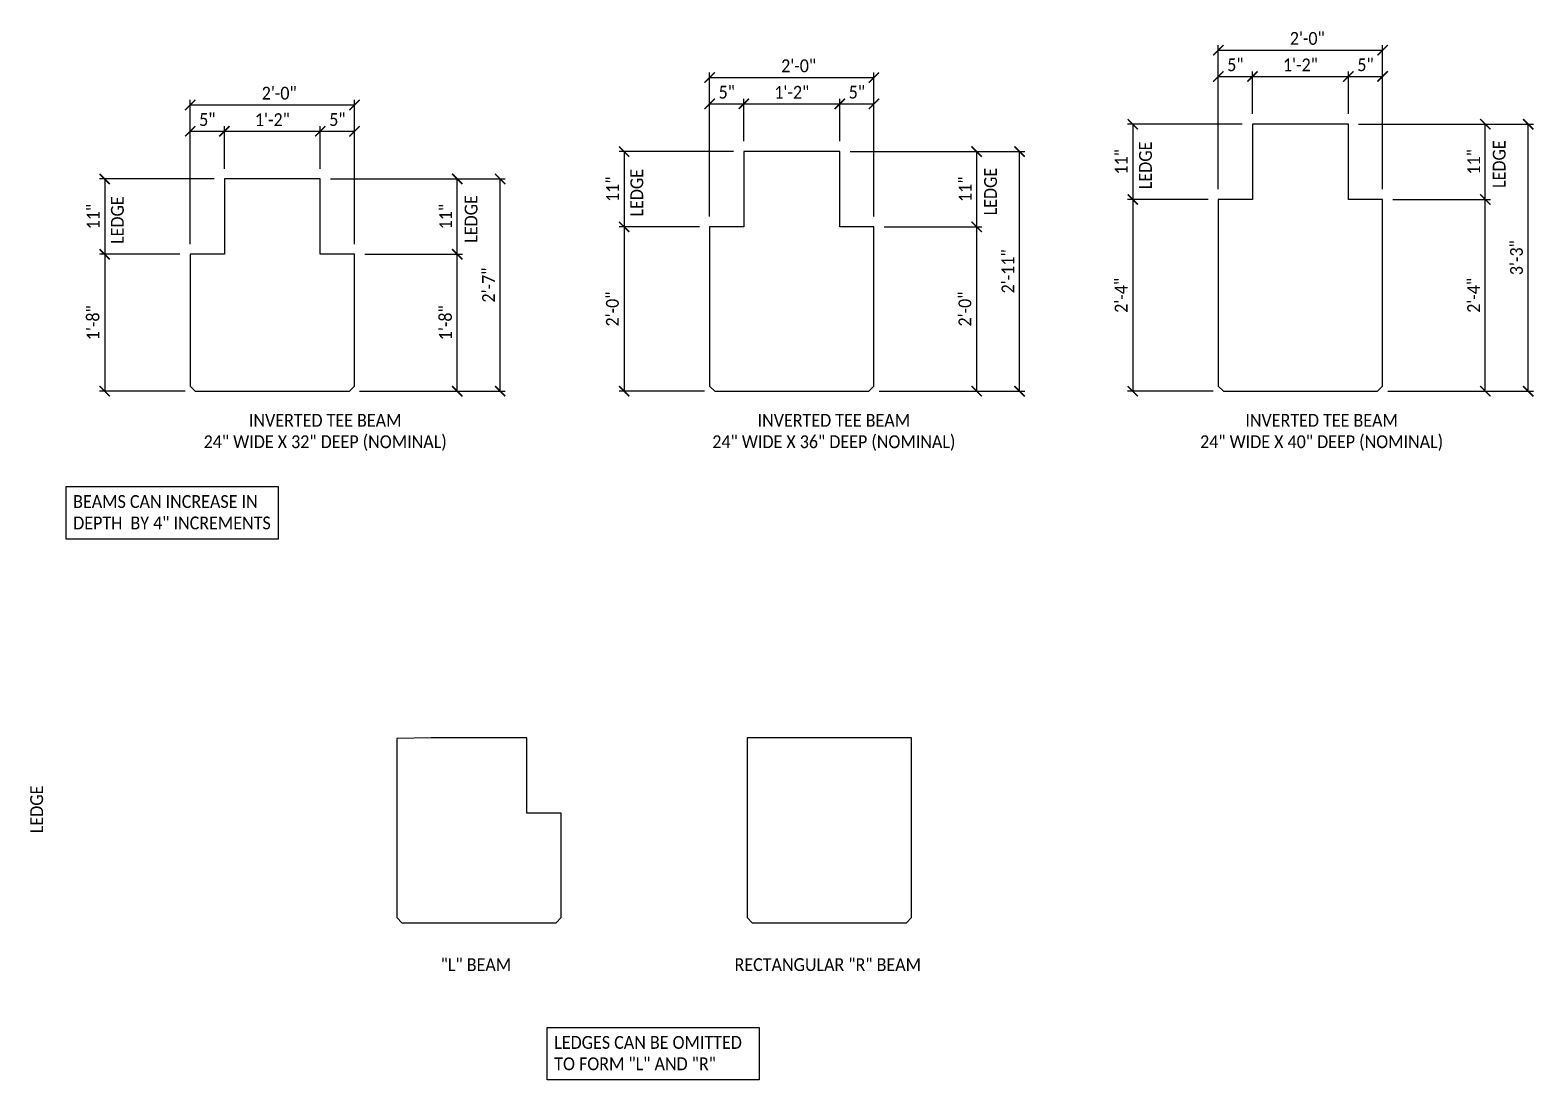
# Model space of a CAD drawing. Header units: inches. Extents: x -3086 to -2603, y 2997 to 3341.
# Drawn here: x -2822.5 to -2602.9, y 3188.1 to 3341.4 of the extents above; entities that cross this region are included whole.
import ezdxf

# ---------------------------------------------------------------- set-up
doc = ezdxf.new("R2010")
doc.units = ezdxf.units.IN
doc.header["$LTSCALE"] = 0.5
doc.header["$MEASUREMENT"] = 0
doc.layers.add('PC Beams', color=1, linetype='Continuous')
doc.layers.add('PC PLK - DIMENSION', color=220, linetype='Continuous')
doc.layers.get('0').freeze()
doc.styles.add('CMC-NARROW', font='calibril.ttf', dxfattribs={"width": 0.9})
doc.dimstyles.new('CMC-NARROW', dxfattribs={"dimscale": 96, "dimtxt": 0.078125, "dimasz": 0.0625, "dimexe": 0.03125, "dimexo": 0.0625, "dimgap": 0.03125, "dimtad": 1, "dimdec": 4, "dimzin": 3, "dimdsep": 46, "dimlunit": 4, "dimtxsty": 'CMC-NARROW', "dimblk": 'ARCHTICK', "dimcen": 0, "dimclrd": 256, "dimclre": 256, "dimclrt": 256, "dimazin": 1, "dimtfac": 0.75, "dimtdec": 4, "dimtofl": 0, "dimtmove": 1, "dimatfit": 0, "dimfxl": 1, "dimtfillclr": 256, "dimfrac": 1, "dimtzin": 0, "dimlwd": -1, "dimlwe": -1, "dimarcsym": 0})

# ---------------------------------------------------------------- blocks, each defined once
blk = doc.blocks.new('_ArchTick')
at = {"color": 0, "linetype": 'ByBlock', "const_width": 0.15}
blk.add_lwpolyline([(-0.5, -0.5), (0.5, 0.5)], dxfattribs=at)
blk = doc.blocks.new('*D343')
at = {"layer": 'Defpoints', "color": 0, "transparency": 16777216}
for p in [(-2775.16, 3330.5), (-2799.16, 3308.69), (-2775.16, 3308.69)]:
    blk.add_point(p, dxfattribs=at)
at = {"layer": 'PC PLK - DIMENSION', "transparency": 16777216}
for p, q in [((-2799.16, 3310.19), (-2799.16, 3331.25)), ((-2799.16, 3330.5), (-2775.16, 3330.5)), ((-2775.16, 3310.19), (-2775.16, 3331.25))]:
    blk.add_line(p, q, dxfattribs=at)
at = {"layer": 'PC PLK - DIMENSION', "transparency": 16777216, "xscale": 1.5, "yscale": 1.5, "zscale": 1.5, "rotation": 180}
blk.add_blockref('_ArchTick', (-2799.16, 3330.5), dxfattribs=at)
at = {"layer": 'PC PLK - DIMENSION', "transparency": 16777216, "xscale": 1.5, "yscale": 1.5, "zscale": 1.5}
blk.add_blockref('_ArchTick', (-2775.16, 3330.5), dxfattribs=at)
at = {"layer": 'PC PLK - DIMENSION', "transparency": 16777216, "insert": (-2786.16, 3332.21), "char_height": 1.875, "attachment_point": 5, "style": 'CMC-NARROW'}
blk.add_mtext('2\'-0"', dxfattribs=at)
blk = doc.blocks.new('*D344')
at = {"layer": 'Defpoints', "color": 0, "transparency": 16777216}
for p in [(-2794.16, 3326.66), (-2794.16, 3319.69), (-2799.16, 3308.69)]:
    blk.add_point(p, dxfattribs=at)
at = {"layer": 'PC PLK - DIMENSION', "transparency": 16777216}
for p, q in [((-2799.16, 3310.19), (-2799.16, 3327.41)), ((-2799.16, 3326.66), (-2794.16, 3326.66)), ((-2794.16, 3321.19), (-2794.16, 3327.41))]:
    blk.add_line(p, q, dxfattribs=at)
at = {"layer": 'PC PLK - DIMENSION', "transparency": 16777216, "xscale": 1.5, "yscale": 1.5, "zscale": 1.5, "rotation": 180}
blk.add_blockref('_ArchTick', (-2799.16, 3326.66), dxfattribs=at)
at = {"layer": 'PC PLK - DIMENSION', "transparency": 16777216, "xscale": 1.5, "yscale": 1.5, "zscale": 1.5}
blk.add_blockref('_ArchTick', (-2794.16, 3326.66), dxfattribs=at)
at = {"layer": 'PC PLK - DIMENSION', "transparency": 16777216, "insert": (-2796.66, 3328.36), "char_height": 1.875, "attachment_point": 5, "style": 'CMC-NARROW'}
blk.add_mtext('5"', dxfattribs=at)
blk = doc.blocks.new('*D345')
at = {"layer": 'Defpoints', "color": 0, "transparency": 16777216}
for p in [(-2780.16, 3326.66), (-2794.16, 3319.69), (-2780.16, 3319.69)]:
    blk.add_point(p, dxfattribs=at)
at = {"layer": 'PC PLK - DIMENSION', "transparency": 16777216}
for p, q in [((-2794.16, 3321.19), (-2794.16, 3327.41)), ((-2794.16, 3326.66), (-2780.16, 3326.66)), ((-2780.16, 3321.19), (-2780.16, 3327.41))]:
    blk.add_line(p, q, dxfattribs=at)
at = {"layer": 'PC PLK - DIMENSION', "transparency": 16777216, "xscale": 1.5, "yscale": 1.5, "zscale": 1.5, "rotation": 180}
blk.add_blockref('_ArchTick', (-2794.16, 3326.66), dxfattribs=at)
at = {"layer": 'PC PLK - DIMENSION', "transparency": 16777216, "xscale": 1.5, "yscale": 1.5, "zscale": 1.5}
blk.add_blockref('_ArchTick', (-2780.16, 3326.66), dxfattribs=at)
at = {"layer": 'PC PLK - DIMENSION', "transparency": 16777216, "insert": (-2787.16, 3328.35), "char_height": 1.875, "attachment_point": 5, "style": 'CMC-NARROW'}
blk.add_mtext('1\'-2"', dxfattribs=at)
blk = doc.blocks.new('*D346')
at = {"layer": 'Defpoints', "color": 0, "transparency": 16777216}
for p in [(-2775.16, 3326.66), (-2780.16, 3319.69), (-2775.16, 3308.69)]:
    blk.add_point(p, dxfattribs=at)
at = {"layer": 'PC PLK - DIMENSION', "transparency": 16777216}
for p, q in [((-2780.16, 3321.19), (-2780.16, 3327.41)), ((-2780.16, 3326.66), (-2775.16, 3326.66)), ((-2775.16, 3310.19), (-2775.16, 3327.41))]:
    blk.add_line(p, q, dxfattribs=at)
at = {"layer": 'PC PLK - DIMENSION', "transparency": 16777216, "xscale": 1.5, "yscale": 1.5, "zscale": 1.5, "rotation": 180}
blk.add_blockref('_ArchTick', (-2780.16, 3326.66), dxfattribs=at)
at = {"layer": 'PC PLK - DIMENSION', "transparency": 16777216, "xscale": 1.5, "yscale": 1.5, "zscale": 1.5}
blk.add_blockref('_ArchTick', (-2775.16, 3326.66), dxfattribs=at)
at = {"layer": 'PC PLK - DIMENSION', "transparency": 16777216, "insert": (-2777.66, 3328.36), "char_height": 1.875, "attachment_point": 5, "style": 'CMC-NARROW'}
blk.add_mtext('5"', dxfattribs=at)
blk = doc.blocks.new('*D347')
at = {"layer": 'Defpoints', "color": 0, "transparency": 16777216}
for p in [(-2780.16, 3319.69), (-2753.89, 3319.69), (-2775.91, 3288.69)]:
    blk.add_point(p, dxfattribs=at)
at = {"layer": 'PC PLK - DIMENSION', "transparency": 16777216}
for p, q in [((-2778.66, 3319.69), (-2753.14, 3319.69)), ((-2753.89, 3288.69), (-2753.89, 3319.69)), ((-2774.41, 3288.69), (-2753.14, 3288.69))]:
    blk.add_line(p, q, dxfattribs=at)
at = {"layer": 'PC PLK - DIMENSION', "transparency": 16777216, "xscale": 1.5, "yscale": 1.5, "zscale": 1.5}
for p, rotation in [((-2753.89, 3319.69), 90), ((-2753.89, 3288.69), 270)]:
    blk.add_blockref('_ArchTick', p, dxfattribs=dict(at, rotation=rotation))
at = {"layer": 'PC PLK - DIMENSION', "transparency": 16777216, "insert": (-2755.59, 3304.19), "char_height": 1.875, "attachment_point": 5, "rotation": 90, "style": 'CMC-NARROW'}
blk.add_mtext('2\'-7"', dxfattribs=at)
blk = doc.blocks.new('*D348')
at = {"layer": 'Defpoints', "color": 0, "transparency": 16777216}
for p in [(-2775.16, 3308.69), (-2760.16, 3308.69), (-2775.91, 3288.69)]:
    blk.add_point(p, dxfattribs=at)
at = {"layer": 'PC PLK - DIMENSION', "transparency": 16777216}
for p, q in [((-2773.66, 3308.69), (-2759.41, 3308.69)), ((-2760.16, 3288.69), (-2760.16, 3308.69)), ((-2774.41, 3288.69), (-2759.41, 3288.69))]:
    blk.add_line(p, q, dxfattribs=at)
at = {"layer": 'PC PLK - DIMENSION', "transparency": 16777216, "xscale": 1.5, "yscale": 1.5, "zscale": 1.5}
for p, rotation in [((-2760.16, 3308.69), 90), ((-2760.16, 3288.69), 270)]:
    blk.add_blockref('_ArchTick', p, dxfattribs=dict(at, rotation=rotation))
at = {"layer": 'PC PLK - DIMENSION', "transparency": 16777216, "insert": (-2761.87, 3298.69), "char_height": 1.875, "attachment_point": 5, "rotation": 90, "style": 'CMC-NARROW'}
blk.add_mtext('1\'-8"', dxfattribs=at)
blk = doc.blocks.new('*D349')
at = {"layer": 'Defpoints', "color": 0, "transparency": 16777216}
for p in [(-2780.16, 3319.69), (-2760.16, 3319.69), (-2775.16, 3308.69)]:
    blk.add_point(p, dxfattribs=at)
at = {"layer": 'PC PLK - DIMENSION', "transparency": 16777216}
for p, q in [((-2778.66, 3319.69), (-2759.41, 3319.69)), ((-2760.16, 3308.69), (-2760.16, 3319.69)), ((-2773.66, 3308.69), (-2759.41, 3308.69))]:
    blk.add_line(p, q, dxfattribs=at)
at = {"layer": 'PC PLK - DIMENSION', "transparency": 16777216, "xscale": 1.5, "yscale": 1.5, "zscale": 1.5}
for p, rotation in [((-2760.16, 3319.69), 90), ((-2760.16, 3308.69), 270)]:
    blk.add_blockref('_ArchTick', p, dxfattribs=dict(at, rotation=rotation))
at = {"layer": 'PC PLK - DIMENSION', "transparency": 16777216, "insert": (-2761.85, 3314.19), "char_height": 1.875, "attachment_point": 5, "rotation": 90, "style": 'CMC-NARROW'}
blk.add_mtext('11"', dxfattribs=at)
blk = doc.blocks.new('*D350')
at = {"layer": 'Defpoints', "color": 0, "transparency": 16777216}
for p in [(-2794.16, 3319.69), (-2811.65, 3308.69), (-2799.16, 3308.69)]:
    blk.add_point(p, dxfattribs=at)
at = {"layer": 'PC PLK - DIMENSION', "transparency": 16777216}
for p, q in [((-2795.66, 3319.69), (-2812.4, 3319.69)), ((-2811.65, 3319.69), (-2811.65, 3308.69)), ((-2800.66, 3308.69), (-2812.4, 3308.69))]:
    blk.add_line(p, q, dxfattribs=at)
at = {"layer": 'PC PLK - DIMENSION', "transparency": 16777216, "xscale": 1.5, "yscale": 1.5, "zscale": 1.5}
for p, rotation in [((-2811.65, 3319.69), 90), ((-2811.65, 3308.69), 270)]:
    blk.add_blockref('_ArchTick', p, dxfattribs=dict(at, rotation=rotation))
at = {"layer": 'PC PLK - DIMENSION', "transparency": 16777216, "insert": (-2813.33, 3314.19), "char_height": 1.875, "attachment_point": 5, "rotation": 90, "style": 'CMC-NARROW'}
blk.add_mtext('11"', dxfattribs=at)
blk = doc.blocks.new('*D351')
at = {"layer": 'Defpoints', "color": 0, "transparency": 16777216}
for p in [(-2799.16, 3308.69), (-2811.65, 3288.69), (-2798.41, 3288.69)]:
    blk.add_point(p, dxfattribs=at)
at = {"layer": 'PC PLK - DIMENSION', "transparency": 16777216}
for p, q in [((-2800.66, 3308.69), (-2812.4, 3308.69)), ((-2811.65, 3308.69), (-2811.65, 3288.69)), ((-2799.91, 3288.69), (-2812.4, 3288.69))]:
    blk.add_line(p, q, dxfattribs=at)
at = {"layer": 'PC PLK - DIMENSION', "transparency": 16777216, "xscale": 1.5, "yscale": 1.5, "zscale": 1.5}
for p, rotation in [((-2811.65, 3308.69), 90), ((-2811.65, 3288.69), 270)]:
    blk.add_blockref('_ArchTick', p, dxfattribs=dict(at, rotation=rotation))
at = {"layer": 'PC PLK - DIMENSION', "transparency": 16777216, "insert": (-2813.35, 3298.69), "char_height": 1.875, "attachment_point": 5, "rotation": 90, "style": 'CMC-NARROW'}
blk.add_mtext('1\'-8"', dxfattribs=at)
blk = doc.blocks.new('*D352')
at = {"layer": 'Defpoints', "color": 0, "transparency": 16777216}
for p in [(-2699.29, 3334.5), (-2723.29, 3312.69), (-2699.29, 3312.69)]:
    blk.add_point(p, dxfattribs=at)
at = {"layer": 'PC PLK - DIMENSION', "transparency": 16777216}
for p, q in [((-2723.29, 3314.19), (-2723.29, 3335.25)), ((-2723.29, 3334.5), (-2699.29, 3334.5)), ((-2699.29, 3314.19), (-2699.29, 3335.25))]:
    blk.add_line(p, q, dxfattribs=at)
at = {"layer": 'PC PLK - DIMENSION', "transparency": 16777216, "xscale": 1.5, "yscale": 1.5, "zscale": 1.5, "rotation": 180}
blk.add_blockref('_ArchTick', (-2723.29, 3334.5), dxfattribs=at)
at = {"layer": 'PC PLK - DIMENSION', "transparency": 16777216, "xscale": 1.5, "yscale": 1.5, "zscale": 1.5}
blk.add_blockref('_ArchTick', (-2699.29, 3334.5), dxfattribs=at)
at = {"layer": 'PC PLK - DIMENSION', "transparency": 16777216, "insert": (-2710.29, 3336.21), "char_height": 1.875, "attachment_point": 5, "style": 'CMC-NARROW'}
blk.add_mtext('2\'-0"', dxfattribs=at)
blk = doc.blocks.new('*D353')
at = {"layer": 'Defpoints', "color": 0, "transparency": 16777216}
for p in [(-2718.29, 3330.66), (-2718.29, 3323.69), (-2723.29, 3312.69)]:
    blk.add_point(p, dxfattribs=at)
at = {"layer": 'PC PLK - DIMENSION', "transparency": 16777216}
for p, q in [((-2723.29, 3314.19), (-2723.29, 3331.41)), ((-2723.29, 3330.66), (-2718.29, 3330.66)), ((-2718.29, 3325.19), (-2718.29, 3331.41))]:
    blk.add_line(p, q, dxfattribs=at)
at = {"layer": 'PC PLK - DIMENSION', "transparency": 16777216, "xscale": 1.5, "yscale": 1.5, "zscale": 1.5, "rotation": 180}
blk.add_blockref('_ArchTick', (-2723.29, 3330.66), dxfattribs=at)
at = {"layer": 'PC PLK - DIMENSION', "transparency": 16777216, "xscale": 1.5, "yscale": 1.5, "zscale": 1.5}
blk.add_blockref('_ArchTick', (-2718.29, 3330.66), dxfattribs=at)
at = {"layer": 'PC PLK - DIMENSION', "transparency": 16777216, "insert": (-2720.79, 3332.36), "char_height": 1.875, "attachment_point": 5, "style": 'CMC-NARROW'}
blk.add_mtext('5"', dxfattribs=at)
blk = doc.blocks.new('*D354')
at = {"layer": 'Defpoints', "color": 0, "transparency": 16777216}
for p in [(-2704.29, 3330.66), (-2718.29, 3323.69), (-2704.29, 3323.69)]:
    blk.add_point(p, dxfattribs=at)
at = {"layer": 'PC PLK - DIMENSION', "transparency": 16777216}
for p, q in [((-2718.29, 3325.19), (-2718.29, 3331.41)), ((-2718.29, 3330.66), (-2704.29, 3330.66)), ((-2704.29, 3325.19), (-2704.29, 3331.41))]:
    blk.add_line(p, q, dxfattribs=at)
at = {"layer": 'PC PLK - DIMENSION', "transparency": 16777216, "xscale": 1.5, "yscale": 1.5, "zscale": 1.5, "rotation": 180}
blk.add_blockref('_ArchTick', (-2718.29, 3330.66), dxfattribs=at)
at = {"layer": 'PC PLK - DIMENSION', "transparency": 16777216, "xscale": 1.5, "yscale": 1.5, "zscale": 1.5}
blk.add_blockref('_ArchTick', (-2704.29, 3330.66), dxfattribs=at)
at = {"layer": 'PC PLK - DIMENSION', "transparency": 16777216, "insert": (-2711.29, 3332.35), "char_height": 1.875, "attachment_point": 5, "style": 'CMC-NARROW'}
blk.add_mtext('1\'-2"', dxfattribs=at)
blk = doc.blocks.new('*D355')
at = {"layer": 'Defpoints', "color": 0, "transparency": 16777216}
for p in [(-2699.29, 3330.66), (-2704.29, 3323.69), (-2699.29, 3312.69)]:
    blk.add_point(p, dxfattribs=at)
at = {"layer": 'PC PLK - DIMENSION', "transparency": 16777216}
for p, q in [((-2704.29, 3325.19), (-2704.29, 3331.41)), ((-2704.29, 3330.66), (-2699.29, 3330.66)), ((-2699.29, 3314.19), (-2699.29, 3331.41))]:
    blk.add_line(p, q, dxfattribs=at)
at = {"layer": 'PC PLK - DIMENSION', "transparency": 16777216, "xscale": 1.5, "yscale": 1.5, "zscale": 1.5, "rotation": 180}
blk.add_blockref('_ArchTick', (-2704.29, 3330.66), dxfattribs=at)
at = {"layer": 'PC PLK - DIMENSION', "transparency": 16777216, "xscale": 1.5, "yscale": 1.5, "zscale": 1.5}
blk.add_blockref('_ArchTick', (-2699.29, 3330.66), dxfattribs=at)
at = {"layer": 'PC PLK - DIMENSION', "transparency": 16777216, "insert": (-2701.79, 3332.36), "char_height": 1.875, "attachment_point": 5, "style": 'CMC-NARROW'}
blk.add_mtext('5"', dxfattribs=at)
blk = doc.blocks.new('*D356')
at = {"layer": 'Defpoints', "color": 0, "transparency": 16777216}
for p in [(-2704.29, 3323.69), (-2678.02, 3323.69), (-2700.04, 3288.69)]:
    blk.add_point(p, dxfattribs=at)
at = {"layer": 'PC PLK - DIMENSION', "transparency": 16777216}
for p, q in [((-2702.79, 3323.69), (-2677.27, 3323.69)), ((-2678.02, 3288.69), (-2678.02, 3323.69)), ((-2698.54, 3288.69), (-2677.27, 3288.69))]:
    blk.add_line(p, q, dxfattribs=at)
at = {"layer": 'PC PLK - DIMENSION', "transparency": 16777216, "xscale": 1.5, "yscale": 1.5, "zscale": 1.5}
for p, rotation in [((-2678.02, 3323.69), 90), ((-2678.02, 3288.69), 270)]:
    blk.add_blockref('_ArchTick', p, dxfattribs=dict(at, rotation=rotation))
at = {"layer": 'PC PLK - DIMENSION', "transparency": 16777216, "insert": (-2679.72, 3306.19), "char_height": 1.875, "attachment_point": 5, "rotation": 90, "style": 'CMC-NARROW'}
blk.add_mtext('2\'-11"', dxfattribs=at)
blk = doc.blocks.new('*D357')
at = {"layer": 'Defpoints', "color": 0, "transparency": 16777216}
for p in [(-2699.29, 3312.69), (-2684.29, 3312.69), (-2700.04, 3288.69)]:
    blk.add_point(p, dxfattribs=at)
at = {"layer": 'PC PLK - DIMENSION', "transparency": 16777216}
for p, q in [((-2697.79, 3312.69), (-2683.54, 3312.69)), ((-2684.29, 3288.69), (-2684.29, 3312.69)), ((-2698.54, 3288.69), (-2683.54, 3288.69))]:
    blk.add_line(p, q, dxfattribs=at)
at = {"layer": 'PC PLK - DIMENSION', "transparency": 16777216, "xscale": 1.5, "yscale": 1.5, "zscale": 1.5}
for p, rotation in [((-2684.29, 3312.69), 90), ((-2684.29, 3288.69), 270)]:
    blk.add_blockref('_ArchTick', p, dxfattribs=dict(at, rotation=rotation))
at = {"layer": 'PC PLK - DIMENSION', "transparency": 16777216, "insert": (-2686, 3300.69), "char_height": 1.875, "attachment_point": 5, "rotation": 90, "style": 'CMC-NARROW'}
blk.add_mtext('2\'-0"', dxfattribs=at)
blk = doc.blocks.new('*D358')
at = {"layer": 'Defpoints', "color": 0, "transparency": 16777216}
for p in [(-2704.29, 3323.69), (-2684.29, 3323.69), (-2699.29, 3312.69)]:
    blk.add_point(p, dxfattribs=at)
at = {"layer": 'PC PLK - DIMENSION', "transparency": 16777216}
for p, q in [((-2702.79, 3323.69), (-2683.54, 3323.69)), ((-2684.29, 3312.69), (-2684.29, 3323.69)), ((-2697.79, 3312.69), (-2683.54, 3312.69))]:
    blk.add_line(p, q, dxfattribs=at)
at = {"layer": 'PC PLK - DIMENSION', "transparency": 16777216, "xscale": 1.5, "yscale": 1.5, "zscale": 1.5}
for p, rotation in [((-2684.29, 3323.69), 90), ((-2684.29, 3312.69), 270)]:
    blk.add_blockref('_ArchTick', p, dxfattribs=dict(at, rotation=rotation))
at = {"layer": 'PC PLK - DIMENSION', "transparency": 16777216, "insert": (-2685.98, 3318.19), "char_height": 1.875, "attachment_point": 5, "rotation": 90, "style": 'CMC-NARROW'}
blk.add_mtext('11"', dxfattribs=at)
blk = doc.blocks.new('*D359')
at = {"layer": 'Defpoints', "color": 0, "transparency": 16777216}
for p in [(-2718.29, 3323.69), (-2735.78, 3312.69), (-2723.29, 3312.69)]:
    blk.add_point(p, dxfattribs=at)
at = {"layer": 'PC PLK - DIMENSION', "transparency": 16777216}
for p, q in [((-2719.79, 3323.69), (-2736.53, 3323.69)), ((-2735.78, 3323.69), (-2735.78, 3312.69)), ((-2724.79, 3312.69), (-2736.53, 3312.69))]:
    blk.add_line(p, q, dxfattribs=at)
at = {"layer": 'PC PLK - DIMENSION', "transparency": 16777216, "xscale": 1.5, "yscale": 1.5, "zscale": 1.5}
for p, rotation in [((-2735.78, 3323.69), 90), ((-2735.78, 3312.69), 270)]:
    blk.add_blockref('_ArchTick', p, dxfattribs=dict(at, rotation=rotation))
at = {"layer": 'PC PLK - DIMENSION', "transparency": 16777216, "insert": (-2737.47, 3318.19), "char_height": 1.875, "attachment_point": 5, "rotation": 90, "style": 'CMC-NARROW'}
blk.add_mtext('11"', dxfattribs=at)
blk = doc.blocks.new('*D360')
at = {"layer": 'Defpoints', "color": 0, "transparency": 16777216}
for p in [(-2723.29, 3312.69), (-2735.78, 3288.69), (-2722.54, 3288.69)]:
    blk.add_point(p, dxfattribs=at)
at = {"layer": 'PC PLK - DIMENSION', "transparency": 16777216}
for p, q in [((-2724.79, 3312.69), (-2736.53, 3312.69)), ((-2735.78, 3312.69), (-2735.78, 3288.69)), ((-2724.04, 3288.69), (-2736.53, 3288.69))]:
    blk.add_line(p, q, dxfattribs=at)
at = {"layer": 'PC PLK - DIMENSION', "transparency": 16777216, "xscale": 1.5, "yscale": 1.5, "zscale": 1.5}
for p, rotation in [((-2735.78, 3312.69), 90), ((-2735.78, 3288.69), 270)]:
    blk.add_blockref('_ArchTick', p, dxfattribs=dict(at, rotation=rotation))
at = {"layer": 'PC PLK - DIMENSION', "transparency": 16777216, "insert": (-2737.49, 3300.69), "char_height": 1.875, "attachment_point": 5, "rotation": 90, "style": 'CMC-NARROW'}
blk.add_mtext('2\'-0"', dxfattribs=at)
blk = doc.blocks.new('*D361')
at = {"layer": 'Defpoints', "color": 0, "transparency": 16777216}
for p in [(-2625, 3338.5), (-2649, 3316.69), (-2625, 3316.69)]:
    blk.add_point(p, dxfattribs=at)
at = {"layer": 'PC PLK - DIMENSION', "transparency": 16777216}
for p, q in [((-2649, 3318.19), (-2649, 3339.25)), ((-2625, 3318.19), (-2625, 3339.25)), ((-2649, 3338.5), (-2625, 3338.5))]:
    blk.add_line(p, q, dxfattribs=at)
at = {"layer": 'PC PLK - DIMENSION', "transparency": 16777216, "xscale": 1.5, "yscale": 1.5, "zscale": 1.5, "rotation": 180}
blk.add_blockref('_ArchTick', (-2649, 3338.5), dxfattribs=at)
at = {"layer": 'PC PLK - DIMENSION', "transparency": 16777216, "xscale": 1.5, "yscale": 1.5, "zscale": 1.5}
blk.add_blockref('_ArchTick', (-2625, 3338.5), dxfattribs=at)
at = {"layer": 'PC PLK - DIMENSION', "transparency": 16777216, "insert": (-2636, 3340.21), "char_height": 1.875, "attachment_point": 5, "style": 'CMC-NARROW'}
blk.add_mtext('2\'-0"', dxfattribs=at)
blk = doc.blocks.new('*D362')
at = {"layer": 'Defpoints', "color": 0, "transparency": 16777216}
for p in [(-2644, 3334.66), (-2644, 3327.69), (-2649, 3316.69)]:
    blk.add_point(p, dxfattribs=at)
at = {"layer": 'PC PLK - DIMENSION', "transparency": 16777216}
for p, q in [((-2649, 3318.19), (-2649, 3335.41)), ((-2649, 3334.66), (-2644, 3334.66)), ((-2644, 3329.19), (-2644, 3335.41))]:
    blk.add_line(p, q, dxfattribs=at)
at = {"layer": 'PC PLK - DIMENSION', "transparency": 16777216, "xscale": 1.5, "yscale": 1.5, "zscale": 1.5, "rotation": 180}
blk.add_blockref('_ArchTick', (-2649, 3334.66), dxfattribs=at)
at = {"layer": 'PC PLK - DIMENSION', "transparency": 16777216, "xscale": 1.5, "yscale": 1.5, "zscale": 1.5}
blk.add_blockref('_ArchTick', (-2644, 3334.66), dxfattribs=at)
at = {"layer": 'PC PLK - DIMENSION', "transparency": 16777216, "insert": (-2646.5, 3336.36), "char_height": 1.875, "attachment_point": 5, "style": 'CMC-NARROW'}
blk.add_mtext('5"', dxfattribs=at)
blk = doc.blocks.new('*D363')
at = {"layer": 'Defpoints', "color": 0, "transparency": 16777216}
for p in [(-2630, 3334.66), (-2644, 3327.69), (-2630, 3327.69)]:
    blk.add_point(p, dxfattribs=at)
at = {"layer": 'PC PLK - DIMENSION', "transparency": 16777216}
for p, q in [((-2644, 3329.19), (-2644, 3335.41)), ((-2644, 3334.66), (-2630, 3334.66)), ((-2630, 3329.19), (-2630, 3335.41))]:
    blk.add_line(p, q, dxfattribs=at)
at = {"layer": 'PC PLK - DIMENSION', "transparency": 16777216, "xscale": 1.5, "yscale": 1.5, "zscale": 1.5, "rotation": 180}
blk.add_blockref('_ArchTick', (-2644, 3334.66), dxfattribs=at)
at = {"layer": 'PC PLK - DIMENSION', "transparency": 16777216, "xscale": 1.5, "yscale": 1.5, "zscale": 1.5}
blk.add_blockref('_ArchTick', (-2630, 3334.66), dxfattribs=at)
at = {"layer": 'PC PLK - DIMENSION', "transparency": 16777216, "insert": (-2637, 3336.35), "char_height": 1.875, "attachment_point": 5, "style": 'CMC-NARROW'}
blk.add_mtext('1\'-2"', dxfattribs=at)
blk = doc.blocks.new('*D364')
at = {"layer": 'Defpoints', "color": 0, "transparency": 16777216}
for p in [(-2625, 3334.66), (-2630, 3327.69), (-2625, 3316.69)]:
    blk.add_point(p, dxfattribs=at)
at = {"layer": 'PC PLK - DIMENSION', "transparency": 16777216}
for p, q in [((-2630, 3329.19), (-2630, 3335.41)), ((-2630, 3334.66), (-2625, 3334.66)), ((-2625, 3318.19), (-2625, 3335.41))]:
    blk.add_line(p, q, dxfattribs=at)
at = {"layer": 'PC PLK - DIMENSION', "transparency": 16777216, "xscale": 1.5, "yscale": 1.5, "zscale": 1.5, "rotation": 180}
blk.add_blockref('_ArchTick', (-2630, 3334.66), dxfattribs=at)
at = {"layer": 'PC PLK - DIMENSION', "transparency": 16777216, "xscale": 1.5, "yscale": 1.5, "zscale": 1.5}
blk.add_blockref('_ArchTick', (-2625, 3334.66), dxfattribs=at)
at = {"layer": 'PC PLK - DIMENSION', "transparency": 16777216, "insert": (-2627.5, 3336.36), "char_height": 1.875, "attachment_point": 5, "style": 'CMC-NARROW'}
blk.add_mtext('5"', dxfattribs=at)
blk = doc.blocks.new('*D365')
at = {"layer": 'Defpoints', "color": 0, "transparency": 16777216}
for p in [(-2630, 3327.69), (-2603.73, 3327.69), (-2625.75, 3288.69)]:
    blk.add_point(p, dxfattribs=at)
at = {"layer": 'PC PLK - DIMENSION', "transparency": 16777216}
for p, q in [((-2628.5, 3327.69), (-2602.98, 3327.69)), ((-2603.73, 3288.69), (-2603.73, 3327.69)), ((-2624.25, 3288.69), (-2602.98, 3288.69))]:
    blk.add_line(p, q, dxfattribs=at)
at = {"layer": 'PC PLK - DIMENSION', "transparency": 16777216, "xscale": 1.5, "yscale": 1.5, "zscale": 1.5}
for p, rotation in [((-2603.73, 3327.69), 90), ((-2603.73, 3288.69), 270)]:
    blk.add_blockref('_ArchTick', p, dxfattribs=dict(at, rotation=rotation))
at = {"layer": 'PC PLK - DIMENSION', "transparency": 16777216, "insert": (-2605.44, 3308.19), "char_height": 1.875, "attachment_point": 5, "rotation": 90, "style": 'CMC-NARROW'}
blk.add_mtext('3\'-3"', dxfattribs=at)
blk = doc.blocks.new('*D366')
at = {"layer": 'Defpoints', "color": 0, "transparency": 16777216}
for p in [(-2625, 3316.69), (-2610, 3316.69), (-2625.75, 3288.69)]:
    blk.add_point(p, dxfattribs=at)
at = {"layer": 'PC PLK - DIMENSION', "transparency": 16777216}
for p, q in [((-2623.5, 3316.69), (-2609.25, 3316.69)), ((-2610, 3288.69), (-2610, 3316.69)), ((-2624.25, 3288.69), (-2609.25, 3288.69))]:
    blk.add_line(p, q, dxfattribs=at)
at = {"layer": 'PC PLK - DIMENSION', "transparency": 16777216, "xscale": 1.5, "yscale": 1.5, "zscale": 1.5}
for p, rotation in [((-2610, 3316.69), 90), ((-2610, 3288.69), 270)]:
    blk.add_blockref('_ArchTick', p, dxfattribs=dict(at, rotation=rotation))
at = {"layer": 'PC PLK - DIMENSION', "transparency": 16777216, "insert": (-2611.7, 3302.69), "char_height": 1.875, "attachment_point": 5, "rotation": 90, "style": 'CMC-NARROW'}
blk.add_mtext('2\'-4"', dxfattribs=at)
blk = doc.blocks.new('*D367')
at = {"layer": 'Defpoints', "color": 0, "transparency": 16777216}
for p in [(-2630, 3327.69), (-2610, 3327.69), (-2625, 3316.69)]:
    blk.add_point(p, dxfattribs=at)
at = {"layer": 'PC PLK - DIMENSION', "transparency": 16777216}
for p, q in [((-2628.5, 3327.69), (-2609.25, 3327.69)), ((-2610, 3316.69), (-2610, 3327.69)), ((-2623.5, 3316.69), (-2609.25, 3316.69))]:
    blk.add_line(p, q, dxfattribs=at)
at = {"layer": 'PC PLK - DIMENSION', "transparency": 16777216, "xscale": 1.5, "yscale": 1.5, "zscale": 1.5}
for p, rotation in [((-2610, 3327.69), 90), ((-2610, 3316.69), 270)]:
    blk.add_blockref('_ArchTick', p, dxfattribs=dict(at, rotation=rotation))
at = {"layer": 'PC PLK - DIMENSION', "transparency": 16777216, "insert": (-2611.69, 3322.19), "char_height": 1.875, "attachment_point": 5, "rotation": 90, "style": 'CMC-NARROW'}
blk.add_mtext('11"', dxfattribs=at)
blk = doc.blocks.new('*D368')
at = {"layer": 'Defpoints', "color": 0, "transparency": 16777216}
for p in [(-2644, 3327.69), (-2661.49, 3316.69), (-2649, 3316.69)]:
    blk.add_point(p, dxfattribs=at)
at = {"layer": 'PC PLK - DIMENSION', "transparency": 16777216}
for p, q in [((-2645.5, 3327.69), (-2662.24, 3327.69)), ((-2661.49, 3327.69), (-2661.49, 3316.69)), ((-2650.5, 3316.69), (-2662.24, 3316.69))]:
    blk.add_line(p, q, dxfattribs=at)
at = {"layer": 'PC PLK - DIMENSION', "transparency": 16777216, "xscale": 1.5, "yscale": 1.5, "zscale": 1.5}
for p, rotation in [((-2661.49, 3327.69), 90), ((-2661.49, 3316.69), 270)]:
    blk.add_blockref('_ArchTick', p, dxfattribs=dict(at, rotation=rotation))
at = {"layer": 'PC PLK - DIMENSION', "transparency": 16777216, "insert": (-2663.17, 3322.19), "char_height": 1.875, "attachment_point": 5, "rotation": 90, "style": 'CMC-NARROW'}
blk.add_mtext('11"', dxfattribs=at)
blk = doc.blocks.new('*D369')
at = {"layer": 'Defpoints', "color": 0, "transparency": 16777216}
for p in [(-2649, 3316.69), (-2661.49, 3288.69), (-2648.25, 3288.69)]:
    blk.add_point(p, dxfattribs=at)
at = {"layer": 'PC PLK - DIMENSION', "transparency": 16777216}
for p, q in [((-2650.5, 3316.69), (-2662.24, 3316.69)), ((-2661.49, 3316.69), (-2661.49, 3288.69)), ((-2649.75, 3288.69), (-2662.24, 3288.69))]:
    blk.add_line(p, q, dxfattribs=at)
at = {"layer": 'PC PLK - DIMENSION', "transparency": 16777216, "xscale": 1.5, "yscale": 1.5, "zscale": 1.5}
for p, rotation in [((-2661.49, 3316.69), 90), ((-2661.49, 3288.69), 270)]:
    blk.add_blockref('_ArchTick', p, dxfattribs=dict(at, rotation=rotation))
at = {"layer": 'PC PLK - DIMENSION', "transparency": 16777216, "insert": (-2663.19, 3302.69), "char_height": 1.875, "attachment_point": 5, "rotation": 90, "style": 'CMC-NARROW'}
blk.add_mtext('2\'-4"', dxfattribs=at)

msp = doc.modelspace()

# ---------------------------------------------------------------- linework, layer by layer
at = {"layer": 'PC Beams'}
for points in [[(-2625.00048, 3289.43879), (-2625.00048, 3316.68879), (-2630.00048, 3316.68879), (-2630.00048, 3327.68879), (-2644.00048, 3327.68879), (-2644.00048, 3316.68879), (-2649.00048, 3316.68879), (-2649.00048, 3289.43879), (-2648.25048, 3288.68879), (-2625.75048, 3288.68879)], [(-2699.29355, 3289.43879), (-2699.29355, 3312.68879), (-2704.29355, 3312.68879), (-2704.29355, 3323.68879), (-2718.29355, 3323.68879), (-2718.29355, 3312.68879), (-2723.29355, 3312.68879), (-2723.29355, 3289.43879), (-2722.54355, 3288.68879), (-2700.04355, 3288.68879)], [(-2775.15982, 3289.43879), (-2775.15982, 3308.68879), (-2780.15982, 3308.68879), (-2780.15982, 3319.68879), (-2794.15982, 3319.68879), (-2794.15982, 3308.68879), (-2799.15982, 3308.68879), (-2799.15982, 3289.43879), (-2798.40982, 3288.68879), (-2775.90982, 3288.68879)], [(-2744.97546, 3211.79393), (-2744.97546, 3227.04393), (-2749.97546, 3227.04393), (-2749.97546, 3238.04393), (-2763.97546, 3238.04393), (-2768.97546, 3237.96896), (-2768.97546, 3227.04393), (-2768.97546, 3211.79393), (-2768.22546, 3211.04393), (-2745.72546, 3211.04393)], [(-2693.81261, 3211.79393), (-2693.81261, 3227.04393), (-2693.81261, 3238.04393), (-2698.81261, 3238.04393), (-2712.81261, 3238.04393), (-2717.81261, 3238.04393), (-2717.81261, 3227.04393), (-2717.81261, 3211.79393), (-2717.06261, 3211.04393), (-2694.56261, 3211.04393)]]:
    msp.add_lwpolyline(points, close=True, dxfattribs=at)
at = {"layer": 'PC PLK - DIMENSION'}
for points in [[(-2817.28795, 3274.74953), (-2786.32725, 3274.74953), (-2786.32725, 3267.09561), (-2817.28795, 3267.09561)], [(-2747.02236, 3195.74535), (-2716.06166, 3195.74535), (-2716.06166, 3188.09144), (-2747.02236, 3188.09144)]]:
    msp.add_lwpolyline(points, close=True, dxfattribs=at)

# ---------------------------------------------------------------- texts
at = {"layer": 'PC PLK - DIMENSION', "char_height": 1.875, "attachment_point": 5, "rotation": 90, "style": 'CMC-NARROW'}
for insert in [(-2659.62817, 3321.67208), (-2607.96705, 3321.84773), (-2682.26012, 3317.84773), (-2733.92123, 3317.67208), (-2809.78751, 3313.67208), (-2758.12639, 3313.84773), (-2821.57782, 3227.60697)]:
    msp.add_mtext('LEDGE', dxfattribs=dict(at, insert=insert))
at = {"layer": 'PC PLK - DIMENSION', "char_height": 1.875, "style": 'CMC-NARROW'}
for s, insert, attachment_point in [('INVERTED TEE BEAM\\P24" WIDE X 32" DEEP (NOMINAL)', (-2779.44237, 3282.66944), 5), ('INVERTED TEE BEAM\\P24" WIDE X 36" DEEP (NOMINAL)', (-2705.1493, 3282.66944), 5), ('INVERTED TEE BEAM\\P24" WIDE X 40" DEEP (NOMINAL)', (-2633.90602, 3282.66944), 5), ('BEAMS CAN INCREASE IN \\PDEPTH  BY 4" INCREMENTS', (-2816.25213, 3273.51185), 1), (' "L" BEAM', (-2757.7234, 3204.92368), 5), (' RECTANGULAR "R" BEAM', (-2706.32868, 3204.92368), 5), ('LEDGES CAN BE OMITTED\\PTO FORM "L" AND "R"', (-2745.98654, 3194.50767), 1)]:
    msp.add_mtext(s, dxfattribs=dict(at, insert=insert, attachment_point=attachment_point))

# ---------------------------------------------------------------- dimensions: what is measured, and where the dimension line sits
at = {"layer": 'PC PLK - DIMENSION'}
for base, p1, p2, picture, middle in [((-2625.00048, 3338.49985), (-2649.00048, 3316.68879), (-2625.00048, 3316.68879), '*D361', (-2636.00048, 3338.49985)), ((-2699.29355, 3334.49985), (-2723.29355, 3312.68879), (-2699.29355, 3312.68879), '*D352', (-2710.29355, 3334.49985)), ((-2775.15982, 3330.49985), (-2799.15982, 3308.68879), (-2775.15982, 3308.68879), '*D343', (-2786.15982, 3330.49985))]:
    dim = msp.add_linear_dim(base=base, p1=p1, p2=p2, dimstyle='CMC-NARROW', override={"dimscale": 24}, dxfattribs=at)
    dim.commit()
    dim.dimension.update_dxf_attribs({"geometry": picture, "text_midpoint": middle, "dimtype": 160})
for base, p1, p2, picture, middle in [((-2644.00048, 3334.6561), (-2649.00048, 3316.68879), (-2644.00048, 3327.68879), '*D362', (-2646.50048, 3336.35586)), ((-2630.00048, 3334.6561), (-2644.00048, 3327.68879), (-2630.00048, 3327.68879), '*D363', (-2637.00048, 3336.35153)), ((-2625.00048, 3334.6561), (-2630.00048, 3327.68879), (-2625.00048, 3316.68879), '*D364', (-2627.50048, 3336.35586)), ((-2718.29355, 3330.6561), (-2723.29355, 3312.68879), (-2718.29355, 3323.68879), '*D353', (-2720.79355, 3332.35586)), ((-2704.29355, 3330.6561), (-2718.29355, 3323.68879), (-2704.29355, 3323.68879), '*D354', (-2711.29355, 3332.35153)), ((-2699.29355, 3330.6561), (-2704.29355, 3323.68879), (-2699.29355, 3312.68879), '*D355', (-2701.79355, 3332.35586)), ((-2794.15982, 3326.6561), (-2799.15982, 3308.68879), (-2794.15982, 3319.68879), '*D344', (-2796.65982, 3328.35586)), ((-2780.15982, 3326.6561), (-2794.15982, 3319.68879), (-2780.15982, 3319.68879), '*D345', (-2787.15982, 3328.35153)), ((-2775.15982, 3326.6561), (-2780.15982, 3319.68879), (-2775.15982, 3308.68879), '*D346', (-2777.65982, 3328.35586))]:
    dim = msp.add_linear_dim(base=base, p1=p1, p2=p2, dimstyle='CMC-NARROW', override={"dimscale": 24}, dxfattribs=at)
    dim.commit()
    dim.dimension.update_dxf_attribs({"geometry": picture, "text_midpoint": middle})
for base, p1, p2, picture, middle in [((-2661.48595, 3316.68879), (-2644.00048, 3327.68879), (-2649.00048, 3316.68879), '*D368', (-2663.17489, 3322.18879)), ((-2603.72808, 3327.68879), (-2625.75048, 3288.68879), (-2630.00048, 3327.68879), '*D365', (-2605.43577, 3308.18879)), ((-2610.00048, 3327.68879), (-2625.00048, 3316.68879), (-2630.00048, 3327.68879), '*D367', (-2611.68943, 3322.18879)), ((-2735.77902, 3312.68879), (-2718.29355, 3323.68879), (-2723.29355, 3312.68879), '*D359', (-2737.46796, 3318.18879)), ((-2678.02115, 3323.68879), (-2700.04355, 3288.68879), (-2704.29355, 3323.68879), '*D356', (-2679.71658, 3306.18879)), ((-2684.29355, 3323.68879), (-2699.29355, 3312.68879), (-2704.29355, 3323.68879), '*D358', (-2685.98249, 3318.18879)), ((-2811.64529, 3308.68879), (-2794.15982, 3319.68879), (-2799.15982, 3308.68879), '*D350', (-2813.33423, 3314.18879)), ((-2753.88742, 3319.68879), (-2775.90982, 3288.68879), (-2780.15982, 3319.68879), '*D347', (-2755.58718, 3304.18879)), ((-2760.15982, 3319.68879), (-2775.15982, 3308.68879), (-2780.15982, 3319.68879), '*D349', (-2761.84877, 3314.18879)), ((-2661.48595, 3288.68879), (-2649.00048, 3316.68879), (-2648.25048, 3288.68879), '*D369', (-2663.18571, 3302.68879)), ((-2610.00048, 3316.68879), (-2625.75048, 3288.68879), (-2625.00048, 3316.68879), '*D366', (-2611.70024, 3302.68879)), ((-2735.77902, 3288.68879), (-2723.29355, 3312.68879), (-2722.54355, 3288.68879), '*D360', (-2737.48671, 3300.68879)), ((-2684.29355, 3312.68879), (-2700.04355, 3288.68879), (-2699.29355, 3312.68879), '*D357', (-2686.00124, 3300.68879)), ((-2811.64529, 3288.68879), (-2799.15982, 3308.68879), (-2798.40982, 3288.68879), '*D351', (-2813.35298, 3298.68879)), ((-2760.15982, 3308.68879), (-2775.90982, 3288.68879), (-2775.15982, 3308.68879), '*D348', (-2761.86752, 3298.68879))]:
    dim = msp.add_linear_dim(base=base, p1=p1, p2=p2, angle=90, dimstyle='CMC-NARROW', override={"dimscale": 24}, dxfattribs=at)
    dim.commit()
    dim.dimension.update_dxf_attribs({"geometry": picture, "text_midpoint": middle})

doc.saveas('drawing.dxf')
